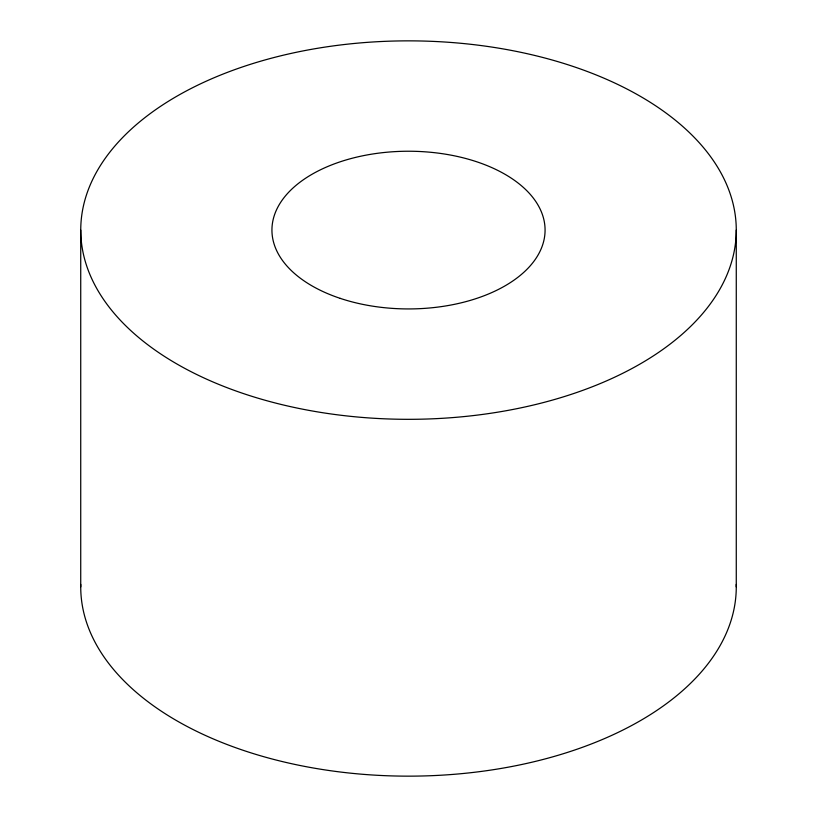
<?xml version="1.0" encoding="UTF-8"?>
<svg xmlns="http://www.w3.org/2000/svg" width="817" height="817" viewBox="0 0 817 817"><rect width="100%" height="100%" fill="white"/><g stroke="black" fill="none" stroke-linecap="round" stroke-linejoin="round"><path stroke-width="1.23" d="M736.27 230.088A327.77 189.238 0 0 1 244.62 393.968A327.77 189.238 0 0 1 244.62 66.208A327.77 189.238 0 0 1 736.27 230.088L736.27 586.912M80.73 230.088L80.73 586.912M736.24 584.461A327.77 189.238 0 0 1 408.5 776.15A327.77 189.238 0 0 1 80.76 584.461M340.219 298.368A136.572 78.851 0 0 0 545.072 230.088A136.572 78.851 0 0 0 340.219 161.797A136.572 78.851 0 0 0 340.219 298.368"/></g></svg>
